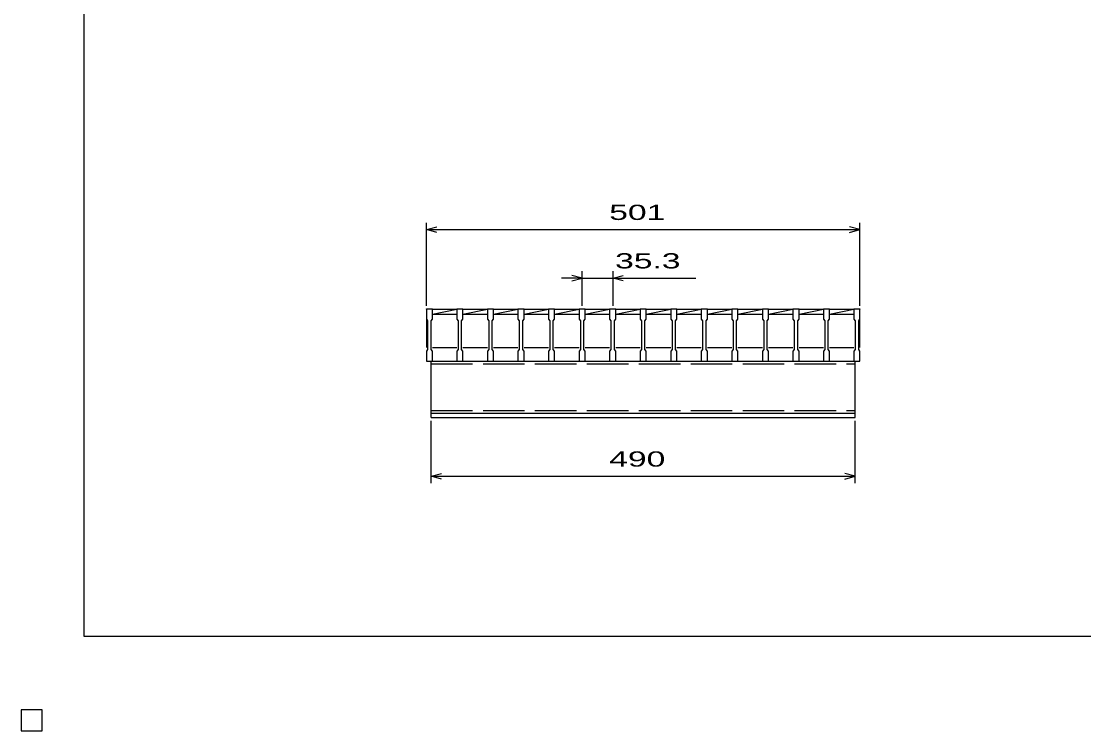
# Model space of a CAD drawing. Units: millimetres, scale not verified. Extents: x -1456 to 1385, y -1026 to 843.
# Drawn here: x -1456 to -228, y -1026 to -206 of the extents above; entities that cross this region are included whole.
import ezdxf
from ezdxf.enums import TextEntityAlignment as Align

# ---------------------------------------------------------------- set-up
doc = ezdxf.new("R2010")
doc.units = ezdxf.units.MM
doc.header["$LTSCALE"] = 8
doc.linetypes.add('DASHED', pattern=[7.5, 6, -1.5])
for name, color, linetype, lineweight in [('0_2', 150, 'Continuous', 25), ('16', 3, 'Continuous', 25), ('22', 4, 'Continuous', 25), ('24', 2, 'Continuous', 25), ('32', 4, 'Continuous', 25)]:
    doc.layers.add(name, color=color, linetype=linetype, lineweight=lineweight)
doc.styles.add('ベクトル', font='')
doc.styles.get('ベクトル').set_extended_font_data('ベクトル')

msp = doc.modelspace()

# ---------------------------------------------------------------- linework, layer by layer
at = {"layer": '0_2'}
for p, q in [((-1383.2, -917.2), (-1383.2, 842.8)), ((1384.8, -917.2), (-1383.2, -917.2)), ((-1432, -1002), (-1456, -1002)), ((-1456, -1002), (-1456, -1026)), ((-1432, -1002), (-1456, -1002)), ((-1456, -1002), (-1456, -1026)), ((-1432, -1002), (-1456, -1002)), ((-1456, -1002), (-1456, -1026)), ((-1432, -1002), (-1456, -1002)), ((-1456, -1002), (-1456, -1026)), ((-1432, -1002), (-1456, -1002)), ((-1456, -1002), (-1456, -1026)), ((-1432, -1026), (-1432, -1002)), ((-1432, -1026), (-1432, -1002)), ((-1432, -1026), (-1432, -1002)), ((-1432, -1026), (-1432, -1002)), ((-1432, -1026), (-1432, -1002)), ((-1456, -1026), (-1432, -1026)), ((-1456, -1026), (-1432, -1026)), ((-1456, -1026), (-1432, -1026)), ((-1456, -1026), (-1432, -1026)), ((-1456, -1026), (-1432, -1026))]:
    msp.add_line(p, q, dxfattribs=at)
at = {"layer": '16'}
for p, q in [((-988, -539), (-988, -538.3)), ((-988, -538.3), (-981, -538.3)), ((-988, -539), (-988, -550.5)), ((-981, -539), (-988, -539)), ((-988, -539), (-988, -583)), ((-981, -538.3), (-981, -539)), ((-981, -550.5), (-981, -539)), ((-981, -539), (-952.7, -539)), ((-981, -544.5), (-952.7, -539)), ((-952.7, -539), (-952.7, -538.3)), ((-952.7, -538.3), (-945.7, -538.3)), ((-952.7, -539), (-952.7, -550.5)), ((-945.7, -539), (-952.7, -539)), ((-945.7, -538.3), (-945.7, -539)), ((-945.7, -550.5), (-945.7, -539)), ((-945.7, -539), (-917.4, -539)), ((-945.7, -544.5), (-917.4, -539)), ((-917.4, -539), (-917.4, -538.3)), ((-917.4, -538.3), (-910.4, -538.3)), ((-917.4, -539), (-917.4, -550.5)), ((-910.4, -539), (-917.4, -539)), ((-910.4, -538.3), (-910.4, -539)), ((-910.4, -550.5), (-910.4, -539)), ((-910.4, -539), (-882.1, -539)), ((-910.4, -544.5), (-882.1, -539)), ((-882.1, -539), (-882.1, -538.3)), ((-882.1, -538.3), (-875.1, -538.3)), ((-882.1, -539), (-882.1, -550.5)), ((-875.1, -539), (-882.1, -539)), ((-875.1, -538.3), (-875.1, -539)), ((-875.1, -550.5), (-875.1, -539)), ((-875.1, -539), (-846.8, -539)), ((-875.1, -544.5), (-846.8, -539)), ((-846.8, -539), (-846.8, -538.3)), ((-846.8, -538.3), (-839.8, -538.3)), ((-846.8, -539), (-846.8, -550.5)), ((-839.8, -539), (-846.8, -539)), ((-839.8, -538.3), (-839.8, -539)), ((-839.8, -550.5), (-839.8, -539)), ((-839.8, -539), (-811.5, -539)), ((-839.8, -544.5), (-811.5, -539)), ((-811.5, -539), (-811.5, -538.3)), ((-811.5, -538.3), (-804.5, -538.3)), ((-811.5, -539), (-811.5, -550.5)), ((-804.5, -539), (-811.5, -539)), ((-804.5, -538.3), (-804.5, -539)), ((-804.5, -550.5), (-804.5, -539)), ((-804.5, -539), (-776.2, -539)), ((-804.5, -544.5), (-776.2, -539)), ((-776.2, -539), (-776.2, -538.3)), ((-776.2, -538.3), (-769.2, -538.3)), ((-776.2, -539), (-776.2, -550.5)), ((-769.2, -539), (-776.2, -539)), ((-769.2, -538.3), (-769.2, -539)), ((-769.2, -550.5), (-769.2, -539)), ((-769.2, -539), (-740.9, -539)), ((-769.2, -544.5), (-740.9, -539)), ((-740.9, -539), (-740.9, -538.3)), ((-740.9, -538.3), (-733.9, -538.3)), ((-740.9, -539), (-740.9, -550.5)), ((-733.9, -539), (-740.9, -539)), ((-733.9, -538.3), (-733.9, -539)), ((-733.9, -550.5), (-733.9, -539)), ((-733.9, -539), (-705.6, -539)), ((-733.9, -544.5), (-705.6, -539)), ((-705.6, -539), (-705.6, -538.3)), ((-705.6, -538.3), (-698.6, -538.3)), ((-705.6, -539), (-705.6, -550.5)), ((-698.6, -539), (-705.6, -539)), ((-698.6, -538.3), (-698.6, -539)), ((-698.6, -550.5), (-698.6, -539)), ((-698.6, -539), (-670.3, -539)), ((-698.6, -544.5), (-670.3, -539)), ((-670.3, -539), (-670.3, -538.3)), ((-670.3, -538.3), (-663.3, -538.3)), ((-670.3, -539), (-670.3, -550.5)), ((-663.3, -539), (-670.3, -539)), ((-663.3, -538.3), (-663.3, -539)), ((-663.3, -550.5), (-663.3, -539)), ((-663.3, -539), (-635, -539)), ((-663.3, -544.5), (-635, -539)), ((-635, -539), (-635, -538.3)), ((-635, -538.3), (-628, -538.3)), ((-635, -539), (-635, -550.5)), ((-628, -539), (-635, -539)), ((-628, -538.3), (-628, -539)), ((-628, -550.5), (-628, -539)), ((-628, -539), (-599.7, -539)), ((-628, -544.5), (-599.7, -539)), ((-599.7, -539), (-599.7, -538.3)), ((-599.7, -538.3), (-592.7, -538.3)), ((-599.7, -539), (-599.7, -550.5)), ((-592.7, -539), (-599.7, -539)), ((-592.7, -538.3), (-592.7, -539)), ((-592.7, -550.5), (-592.7, -539)), ((-592.7, -539), (-564.4, -539)), ((-592.7, -544.5), (-564.4, -539)), ((-564.4, -539), (-564.4, -538.3)), ((-564.4, -538.3), (-557.4, -538.3)), ((-564.4, -539), (-564.4, -550.5)), ((-557.4, -539), (-564.4, -539)), ((-557.4, -538.3), (-557.4, -539)), ((-557.4, -550.5), (-557.4, -539)), ((-557.4, -539), (-529.1, -539)), ((-557.4, -544.5), (-529.1, -539)), ((-529.1, -539), (-529.1, -538.3)), ((-529.1, -538.3), (-522.1, -538.3)), ((-529.1, -539), (-529.1, -550.5)), ((-522.1, -539), (-529.1, -539)), ((-522.1, -538.3), (-522.1, -539)), ((-522.1, -550.5), (-522.1, -539)), ((-522.1, -539), (-494, -539)), ((-522.1, -544.5), (-494, -539.039)), ((-494, -539), (-494, -538.3)), ((-494, -538.3), (-487, -538.3)), ((-494, -539), (-494, -550.5)), ((-487, -539), (-494, -539)), ((-487, -538.3), (-487, -539)), ((-487, -550.5), (-487, -539)), ((-487, -583), (-487, -539)), ((-988, -550.5), (-986.5, -552.5)), ((-982.5, -552.5), (-981, -550.5)), ((-981, -544.5), (-952.7, -544.5)), ((-952.7, -550.5), (-951.2, -552.5)), ((-947.2, -552.5), (-945.7, -550.5)), ((-945.7, -544.5), (-917.4, -544.5)), ((-917.4, -550.5), (-915.9, -552.5)), ((-911.9, -552.5), (-910.4, -550.5)), ((-910.4, -544.5), (-882.1, -544.5)), ((-882.1, -550.5), (-880.6, -552.5)), ((-876.6, -552.5), (-875.1, -550.5)), ((-875.1, -544.5), (-846.8, -544.5)), ((-846.8, -550.5), (-845.3, -552.5)), ((-841.3, -552.5), (-839.8, -550.5)), ((-839.8, -544.5), (-811.5, -544.5)), ((-811.5, -550.5), (-810, -552.5)), ((-806, -552.5), (-804.5, -550.5)), ((-804.5, -544.5), (-776.2, -544.5)), ((-776.2, -550.5), (-774.7, -552.5)), ((-770.7, -552.5), (-769.2, -550.5)), ((-769.2, -544.5), (-740.9, -544.5)), ((-740.9, -550.5), (-739.4, -552.5)), ((-735.4, -552.5), (-733.9, -550.5)), ((-733.9, -544.5), (-705.6, -544.5)), ((-705.6, -550.5), (-704.1, -552.5)), ((-700.1, -552.5), (-698.6, -550.5)), ((-698.6, -544.5), (-670.3, -544.5)), ((-670.3, -550.5), (-668.8, -552.5)), ((-664.8, -552.5), (-663.3, -550.5)), ((-663.3, -544.5), (-635, -544.5)), ((-635, -550.5), (-633.5, -552.5)), ((-629.5, -552.5), (-628, -550.5)), ((-628, -544.5), (-599.7, -544.5)), ((-599.7, -550.5), (-598.2, -552.5)), ((-594.2, -552.5), (-592.7, -550.5)), ((-592.7, -544.5), (-564.4, -544.5)), ((-564.4, -550.5), (-562.9, -552.5)), ((-558.9, -552.5), (-557.4, -550.5)), ((-557.4, -544.5), (-529.1, -544.5)), ((-529.1, -550.5), (-527.6, -552.5)), ((-523.6, -552.5), (-522.1, -550.5)), ((-522.1, -544.5), (-494, -544.5)), ((-494, -550.5), (-492.5, -552.5)), ((-488.5, -552.5), (-487, -550.5)), ((-986.5, -552.5), (-986.5, -585.5)), ((-982.5, -585.5), (-982.5, -552.5)), ((-951.2, -552.5), (-951.2, -585.5)), ((-947.2, -585.5), (-947.2, -552.5)), ((-915.9, -552.5), (-915.9, -585.5)), ((-911.9, -585.5), (-911.9, -552.5)), ((-880.6, -552.5), (-880.6, -585.5)), ((-876.6, -585.5), (-876.6, -552.5)), ((-845.3, -552.5), (-845.3, -585.5)), ((-841.3, -585.5), (-841.3, -552.5)), ((-810, -552.5), (-810, -585.5)), ((-806, -585.5), (-806, -552.5)), ((-774.7, -552.5), (-774.7, -585.5)), ((-770.7, -585.5), (-770.7, -552.5)), ((-739.4, -552.5), (-739.4, -585.5)), ((-735.4, -585.5), (-735.4, -552.5)), ((-704.1, -552.5), (-704.1, -585.5)), ((-700.1, -585.5), (-700.1, -552.5)), ((-668.8, -552.5), (-668.8, -585.5)), ((-664.8, -585.5), (-664.8, -552.5)), ((-633.5, -552.5), (-633.5, -585.5)), ((-629.5, -585.5), (-629.5, -552.5)), ((-598.2, -552.5), (-598.2, -585.5)), ((-594.2, -585.5), (-594.2, -552.5)), ((-562.9, -552.5), (-562.9, -585.5)), ((-558.9, -585.5), (-558.9, -552.5)), ((-527.6, -552.5), (-527.6, -585.5)), ((-523.6, -585.5), (-523.6, -552.5)), ((-492.5, -552.5), (-492.5, -585.5)), ((-488.5, -585.5), (-488.5, -552.5)), ((-986.5, -585.5), (-988, -587.5)), ((-988, -587.5), (-988, -599)), ((-981, -587.5), (-982.5, -585.5)), ((-981, -583), (-952.7, -583)), ((-981, -599), (-981, -587.5)), ((-951.2, -585.5), (-952.7, -587.5)), ((-952.7, -587.5), (-952.7, -599)), ((-945.7, -587.5), (-947.2, -585.5)), ((-945.7, -583), (-917.4, -583)), ((-945.7, -599), (-945.7, -587.5)), ((-915.9, -585.5), (-917.4, -587.5)), ((-917.4, -587.5), (-917.4, -599)), ((-910.4, -587.5), (-911.9, -585.5)), ((-910.4, -583), (-882.1, -583)), ((-910.4, -599), (-910.4, -587.5)), ((-880.6, -585.5), (-882.1, -587.5)), ((-882.1, -587.5), (-882.1, -599)), ((-875.1, -587.5), (-876.6, -585.5)), ((-875.1, -583), (-846.8, -583)), ((-875.1, -599), (-875.1, -587.5)), ((-845.3, -585.5), (-846.8, -587.5)), ((-846.8, -587.5), (-846.8, -599)), ((-839.8, -587.5), (-841.3, -585.5)), ((-839.8, -583), (-811.5, -583)), ((-839.8, -599), (-839.8, -587.5)), ((-810, -585.5), (-811.5, -587.5)), ((-811.5, -587.5), (-811.5, -599)), ((-804.5, -587.5), (-806, -585.5)), ((-804.5, -583), (-776.2, -583)), ((-804.5, -599), (-804.5, -587.5)), ((-774.7, -585.5), (-776.2, -587.5)), ((-776.2, -587.5), (-776.2, -599)), ((-769.2, -587.5), (-770.7, -585.5)), ((-769.2, -583), (-740.9, -583)), ((-769.2, -599), (-769.2, -587.5)), ((-739.4, -585.5), (-740.9, -587.5)), ((-740.9, -587.5), (-740.9, -599)), ((-733.9, -587.5), (-735.4, -585.5)), ((-733.9, -583), (-705.6, -583)), ((-733.9, -599), (-733.9, -587.5)), ((-704.1, -585.5), (-705.6, -587.5)), ((-705.6, -587.5), (-705.6, -599)), ((-698.6, -587.5), (-700.1, -585.5)), ((-698.6, -583), (-670.3, -583)), ((-698.6, -599), (-698.6, -587.5)), ((-668.8, -585.5), (-670.3, -587.5)), ((-670.3, -587.5), (-670.3, -599)), ((-663.3, -587.5), (-664.8, -585.5)), ((-663.3, -583), (-635, -583)), ((-663.3, -599), (-663.3, -587.5)), ((-633.5, -585.5), (-635, -587.5)), ((-635, -587.5), (-635, -599)), ((-628, -587.5), (-629.5, -585.5)), ((-628, -583), (-599.7, -583)), ((-628, -599), (-628, -587.5)), ((-598.2, -585.5), (-599.7, -587.5)), ((-599.7, -587.5), (-599.7, -599)), ((-592.7, -587.5), (-594.2, -585.5)), ((-592.7, -583), (-564.4, -583)), ((-592.7, -599), (-592.7, -587.5)), ((-562.9, -585.5), (-564.4, -587.5)), ((-564.4, -587.5), (-564.4, -599)), ((-557.4, -587.5), (-558.9, -585.5)), ((-557.4, -583), (-529.1, -583)), ((-557.4, -599), (-557.4, -587.5)), ((-527.6, -585.5), (-529.1, -587.5)), ((-529.1, -587.5), (-529.1, -599)), ((-522.1, -587.5), (-523.6, -585.5)), ((-522.1, -583), (-494, -583)), ((-522.1, -599), (-522.1, -587.5)), ((-492.5, -585.5), (-494, -587.5)), ((-494, -587.5), (-494, -599)), ((-487, -587.5), (-488.5, -585.5)), ((-487, -599), (-487, -587.5)), ((-988, -599), (-981, -599)), ((-982.5, -599), (-492.5, -599)), ((-982.5, -659), (-982.5, -599)), ((-952.7, -599), (-945.7, -599)), ((-917.4, -599), (-910.4, -599)), ((-882.1, -599), (-875.1, -599)), ((-846.8, -599), (-839.8, -599)), ((-811.5, -599), (-804.5, -599)), ((-776.2, -599), (-769.2, -599)), ((-740.9, -599), (-733.9, -599)), ((-705.6, -599), (-698.6, -599)), ((-670.3, -599), (-663.3, -599)), ((-635, -599), (-628, -599)), ((-599.7, -599), (-592.7, -599)), ((-564.4, -599), (-557.4, -599)), ((-529.1, -599), (-522.1, -599)), ((-494, -599), (-487, -599)), ((-492.5, -659), (-492.5, -599)), ((-982.5, -659), (-492.5, -659)), ((-982.5, -664), (-982.5, -659)), ((-982.5, -659), (-492.5, -659)), ((-492.5, -664), (-492.5, -659)), ((-982.5, -664), (-492.5, -664)), ((-1432, -1002), (-1456, -1002)), ((-1456, -1002), (-1456, -1026)), ((-1432, -1002), (-1456, -1002)), ((-1456, -1002), (-1456, -1026)), ((-1432, -1002), (-1456, -1002)), ((-1456, -1002), (-1456, -1026)), ((-1432, -1002), (-1456, -1002)), ((-1456, -1002), (-1456, -1026)), ((-1432, -1002), (-1456, -1002)), ((-1456, -1002), (-1456, -1026)), ((-1432, -1026), (-1432, -1002)), ((-1432, -1026), (-1432, -1002)), ((-1432, -1026), (-1432, -1002)), ((-1432, -1026), (-1432, -1002)), ((-1432, -1026), (-1432, -1002)), ((-1456, -1026), (-1432, -1026)), ((-1456, -1026), (-1432, -1026)), ((-1456, -1026), (-1432, -1026)), ((-1456, -1026), (-1432, -1026)), ((-1456, -1026), (-1432, -1026))]:
    msp.add_line(p, q, dxfattribs=at)
at = {"layer": '16', "linetype": 'DASHED'}
for p, q in [((-982.5, -602.2), (-492.5, -602.2)), ((-982.5, -655.8), (-492.5, -655.8))]:
    msp.add_line(p, q, dxfattribs=at)
at = {"layer": '22'}
for p, q in [((-988, -535), (-988, -439)), ((-487, -535), (-487, -439)), ((-988, -447), (-976, -443.8)), ((-976, -450.2), (-988, -447)), ((-988, -447), (-487, -447)), ((-487, -447), (-499, -443.8)), ((-499, -450.2), (-487, -447)), ((-808, -503), (-832, -503)), ((-808, -503), (-820, -499.8)), ((-820, -506.2), (-808, -503)), ((-808, -535), (-808, -495)), ((-808, -503), (-772.7, -503)), ((-772.7, -495), (-772.7, -535)), ((-772.7, -503), (-760.7, -499.8)), ((-760.7, -506.2), (-772.7, -503)), ((-772.7, -503), (-676.7, -503)), ((-982.5, -740), (-982.5, -668)), ((-492.5, -740), (-492.5, -668)), ((-982.5, -732), (-970.5, -728.8)), ((-970.5, -735.2), (-982.5, -732)), ((-982.5, -732), (-492.5, -732)), ((-492.5, -732), (-504.5, -728.8)), ((-504.5, -735.2), (-492.5, -732))]:
    msp.add_line(p, q, dxfattribs=at)
at = {"layer": '22', "color": 2}
for p, q in [((-1432, -1002), (-1456, -1002)), ((-1456, -1002), (-1456, -1026)), ((-1432, -1002), (-1456, -1002)), ((-1456, -1002), (-1456, -1026)), ((-1432, -1002), (-1456, -1002)), ((-1456, -1002), (-1456, -1026)), ((-1432, -1026), (-1432, -1002)), ((-1432, -1026), (-1432, -1002)), ((-1432, -1026), (-1432, -1002)), ((-1456, -1026), (-1432, -1026)), ((-1456, -1026), (-1432, -1026)), ((-1456, -1026), (-1432, -1026))]:
    msp.add_line(p, q, dxfattribs=at)
at = {"layer": '24', "color": 4}
for p, q in [((-1432, -1002), (-1456, -1002)), ((-1456, -1002), (-1456, -1026)), ((-1432, -1002), (-1456, -1002)), ((-1456, -1002), (-1456, -1026)), ((-1432, -1002), (-1456, -1002)), ((-1456, -1002), (-1456, -1026)), ((-1432, -1026), (-1432, -1002)), ((-1432, -1026), (-1432, -1002)), ((-1432, -1026), (-1432, -1002)), ((-1456, -1026), (-1432, -1026)), ((-1456, -1026), (-1432, -1026)), ((-1456, -1026), (-1432, -1026))]:
    msp.add_line(p, q, dxfattribs=at)
at = {"layer": '32'}
for p, q in [((-1432, -1002), (-1456, -1002)), ((-1456, -1002), (-1456, -1026)), ((-1432, -1002), (-1456, -1002)), ((-1456, -1002), (-1456, -1026)), ((-1432, -1002), (-1456, -1002)), ((-1456, -1002), (-1456, -1026)), ((-1432, -1002), (-1456, -1002)), ((-1456, -1002), (-1456, -1026)), ((-1432, -1002), (-1456, -1002)), ((-1456, -1002), (-1456, -1026)), ((-1432, -1026), (-1432, -1002)), ((-1432, -1026), (-1432, -1002)), ((-1432, -1026), (-1432, -1002)), ((-1432, -1026), (-1432, -1002)), ((-1432, -1026), (-1432, -1002)), ((-1456, -1026), (-1432, -1026)), ((-1456, -1026), (-1432, -1026)), ((-1456, -1026), (-1432, -1026)), ((-1456, -1026), (-1432, -1026)), ((-1456, -1026), (-1432, -1026))]:
    msp.add_line(p, q, dxfattribs=at)

# ---------------------------------------------------------------- texts
at = {"layer": '22', "color": 2, "style": 'ベクトル', "width": 1.65}
for s, p in [(' 501 ', (-787.5, -427)), (' 35.3 ', (-780.7, -483)), (' 490 ', (-787.5, -712))]:
    msp.add_text(s, height=17.6, dxfattribs=at).set_placement(p, align=Align.MIDDLE_LEFT)

doc.saveas('drawing.dxf')
